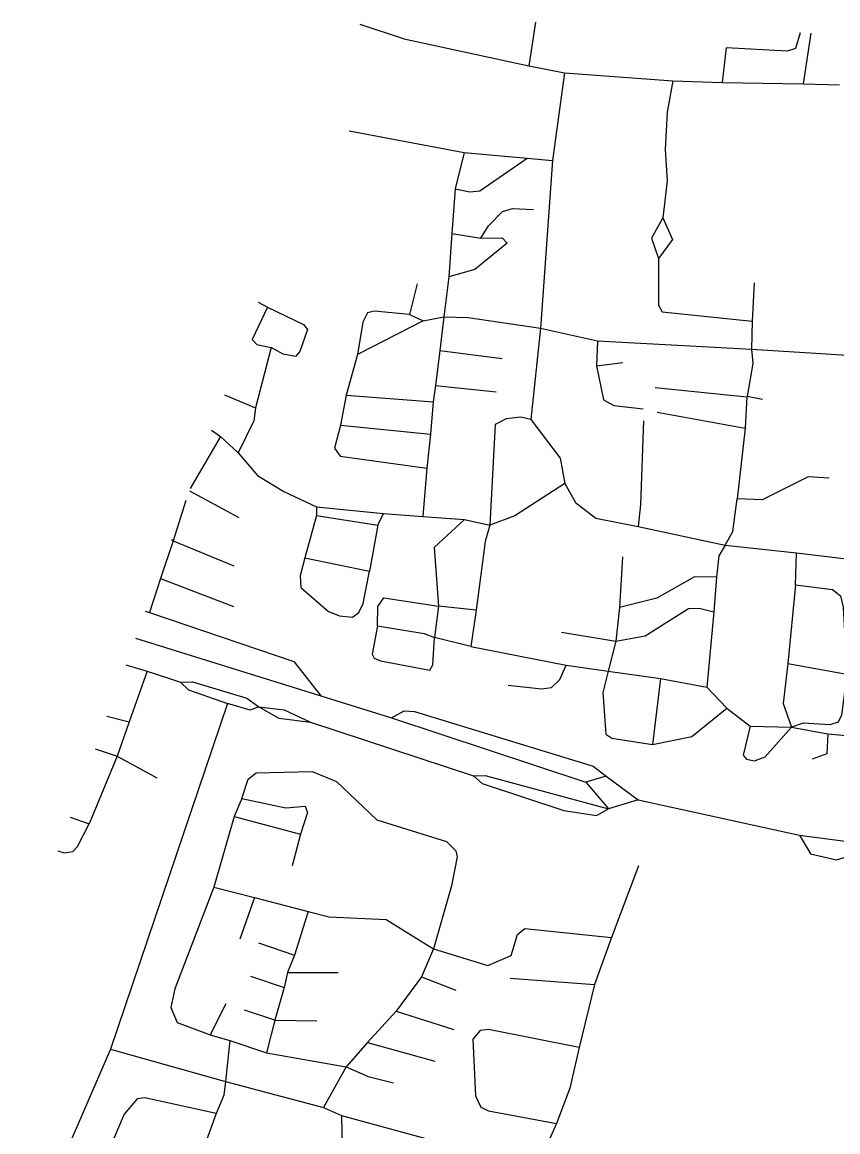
# Model space of a CAD drawing. Header units: inches. Extents: x 13511317 to 13515666, y 3660035 to 3665653.
# Drawn here: x 13512484 to 13513294, y 3664550 to 3665653 of the extents above; entities that cross this region are included whole.
import ezdxf

# ---------------------------------------------------------------- set-up
doc = ezdxf.new("R2010")
doc.units = ezdxf.units.IN
doc.header["$MEASUREMENT"] = 0

msp = doc.modelspace()

# ---------------------------------------------------------------- linework, layer by layer
for points in [[(13512819.4, 3665650.8), (13512863.3, 3665636), (13512987.2, 3665609.4)], [(13512993.9, 3665652.6), (13512987.2, 3665609.4)], [(13513256.8, 3665642.1), (13513252.3, 3665626.6), (13513243.7, 3665623.7), (13513183.4, 3665627.3)], [(13513267.3, 3665641.7), (13513259.6, 3665591.3)], [(13513183.4, 3665627.3), (13513179.3, 3665592.6)], [(13512987.2, 3665609.4), (13513022.8, 3665602.4)], [(13513022.8, 3665602.4), (13513010.6, 3665515.2)], [(13513022.8, 3665602.4), (13513130.2, 3665594.4)], [(13513130.2, 3665594.4), (13513124.8, 3665563.2), (13513122.6, 3665526.1), (13513124.6, 3665495.2), (13513120.3, 3665458.3)], [(13513130.2, 3665594.4), (13513179.3, 3665592.6)], [(13513179.3, 3665592.6), (13513259.6, 3665591.3)], [(13513259.6, 3665591.3), (13513295.8, 3665590.5)], [(13512808.7, 3665544.6), (13512923.1, 3665523.3)], [(13512923.1, 3665523.3), (13512914.1, 3665487)], [(13512923.1, 3665523.3), (13512985.6, 3665517.6)], [(13512914.1, 3665487), (13512928.6, 3665484.1), (13512938.5, 3665485), (13512985.6, 3665517.6)], [(13512985.6, 3665517.6), (13513010.6, 3665515.2)], [(13513010.6, 3665515.2), (13512998.9, 3665348.6)], [(13512914.1, 3665487), (13512910.7, 3665442.6)], [(13512939.5, 3665438.1), (13512947, 3665450.3), (13512960.9, 3665464.6), (13512971, 3665467.6), (13512991.7, 3665466.6)], [(13513120.3, 3665458.3), (13513109.2, 3665438), (13513116.2, 3665418)], [(13513120.3, 3665458.3), (13513129.8, 3665436.7), (13513116.2, 3665418)], [(13512910.7, 3665442.6), (13512907.7, 3665399.6)], [(13512939.5, 3665438.1), (13512960.6, 3665438.3), (13512965.8, 3665433.2), (13512933.6, 3665406.8), (13512907.7, 3665399.6)], [(13512910.7, 3665442.6), (13512939.5, 3665438.1)], [(13513116.2, 3665418), (13513116.1, 3665371.6), (13513119.7, 3665364.9), (13513209.1, 3665355.7)], [(13512876.2, 3665392.6), (13512868.7, 3665362.1)], [(13512907.7, 3665399.6), (13512902.7, 3665359.9)], [(13513211.2, 3665393.6), (13513209.1, 3665355.7)], [(13512727.6, 3665369.5), (13512712.2, 3665337.5), (13512717, 3665332.6), (13512731.2, 3665329.6)], [(13512718.4, 3665374.5), (13512727.6, 3665369.5)], [(13512727.6, 3665369.5), (13512763.2, 3665352.3), (13512767.2, 3665347.5), (13512759.7, 3665325.6), (13512755.5, 3665320.4), (13512743.2, 3665322.7), (13512731.2, 3665329.6)], [(13512868.7, 3665362.1), (13512833.6, 3665365.6), (13512826.9, 3665363.8), (13512822.4, 3665354.8), (13512817, 3665322.6)], [(13512868.7, 3665362.1), (13512882.2, 3665356.1)], [(13512882.2, 3665356.1), (13512902.7, 3665359.9)], [(13512902.7, 3665359.9), (13512898.7, 3665326.5)], [(13512902.7, 3665359.9), (13512927, 3665359.3), (13512998.9, 3665348.6)], [(13512882.2, 3665356.1), (13512817, 3665322.6)], [(13512998.9, 3665348.6), (13512989.2, 3665258)], [(13512998.9, 3665348.6), (13513055.5, 3665336.2)], [(13513209.1, 3665355.7), (13513208.4, 3665327.7)], [(13513055.5, 3665336.2), (13513054.5, 3665311.4)], [(13513055.5, 3665336.2), (13513208.4, 3665327.7)], [(13512731.2, 3665329.6), (13512715.5, 3665269.6)], [(13512898.7, 3665326.5), (13512894.4, 3665291.6)], [(13512898.7, 3665326.5), (13512960.7, 3665318.6)], [(13513208.4, 3665327.7), (13513209.6, 3665313.7), (13513204.2, 3665281.1)], [(13513208.4, 3665327.7), (13513361.7, 3665318.1)], [(13512817, 3665322.6), (13512805.8, 3665282.2)], [(13513054.5, 3665311.4), (13513080.7, 3665314.6)], [(13513054.5, 3665311.4), (13513061.3, 3665277.4), (13513071.7, 3665271.8), (13513100.7, 3665268.6)], [(13512894.4, 3665291.6), (13512892.3, 3665275.4)], [(13512894.4, 3665291.6), (13512954.7, 3665285.6)], [(13512684.8, 3665282.3), (13512715.5, 3665269.6)], [(13512805.8, 3665282.2), (13512800, 3665252.4)], [(13512805.8, 3665282.2), (13512892.3, 3665275.4)], [(13513112.7, 3665289.6), (13513203.7, 3665280.6)], [(13513203.7, 3665280.6), (13513202.1, 3665249.5)], [(13513204.2, 3665281.1), (13513203.7, 3665280.6)], [(13513204.2, 3665281.1), (13513219.2, 3665278.1)], [(13512715.5, 3665269.6), (13512713.9, 3665256.7), (13512698.3, 3665225)], [(13512892.3, 3665275.4), (13512889.4, 3665243.3)], [(13512989.2, 3665258), (13512979.2, 3665260.2), (13512964.8, 3665258.6), (13512953.8, 3665252.9), (13512948.5, 3665153)], [(13512989.2, 3665258), (13513018.3, 3665219.5), (13513023.1, 3665194.5)], [(13513114.7, 3665265.1), (13513202.1, 3665249.5)], [(13512672, 3665247.4), (13512680.9, 3665241)], [(13512800, 3665252.4), (13512794.2, 3665229.5), (13512799.8, 3665221.4), (13512886, 3665209.5)], [(13512800, 3665252.4), (13512889.4, 3665243.3)], [(13513101.2, 3665256.6), (13513098.1, 3665173.6), (13513095.9, 3665151.7)], [(13513202.1, 3665249.5), (13513194.3, 3665179.2)], [(13512680.9, 3665241), (13512650.8, 3665189.5)], [(13512680.9, 3665241), (13512698.3, 3665225)], [(13512889.4, 3665243.3), (13512886, 3665209.5)], [(13512698.3, 3665225), (13512717.8, 3665202.4), (13512743.8, 3665186.4), (13512776.2, 3665171.1)], [(13512886, 3665209.5), (13512881.8, 3665161.7)], [(13513023.1, 3665194.5), (13512973.2, 3665162.1), (13512948.5, 3665153)], [(13513023.1, 3665194.5), (13513033.7, 3665175.6), (13513053.7, 3665159.8), (13513095.9, 3665151.7)], [(13513285.7, 3665199.6), (13513264.8, 3665200.9), (13513219, 3665178.1), (13513194.3, 3665179.2)], [(13512650, 3665187.2), (13512699.2, 3665160.6)], [(13512646.5, 3665177.6), (13512633.7, 3665137.5)], [(13512776.2, 3665171.1), (13512776.2, 3665162.6)], [(13512776.2, 3665171.1), (13512842.7, 3665164.6)], [(13513182.2, 3665133), (13513189.9, 3665146.6), (13513194.3, 3665179.2)], [(13512776.2, 3665162.6), (13512764.6, 3665120.6)], [(13512776.2, 3665162.6), (13512837.2, 3665153.1)], [(13512837.2, 3665153.1), (13512842.7, 3665164.6)], [(13512842.7, 3665164.6), (13512881.8, 3665161.7)], [(13512881.8, 3665161.7), (13512923.3, 3665158.5)], [(13512923.3, 3665158.5), (13512893.1, 3665130.9), (13512897.4, 3665072.6)], [(13512923.3, 3665158.5), (13512948.5, 3665153)], [(13512837.2, 3665153.1), (13512828.9, 3665107.2)], [(13512948.5, 3665153), (13512943.7, 3665136.8), (13512935, 3665068.4)], [(13513095.9, 3665151.7), (13513182.2, 3665133)], [(13512633.7, 3665137.5), (13512621.4, 3665100.1)], [(13512633.7, 3665137.5), (13512632.1, 3665138.3)], [(13512633.7, 3665137.5), (13512694.2, 3665112.6)], [(13513182.2, 3665133), (13513176, 3665122.5), (13513173.5, 3665101.2)], [(13513182.2, 3665133), (13513253.2, 3665125.6)], [(13513252, 3665093.8), (13513253.2, 3665125.6)], [(13513253.2, 3665125.6), (13513344.2, 3665114.6)], [(13512764.6, 3665120.6), (13512760.1, 3665102.7), (13512760.8, 3665091), (13512788.1, 3665067.1), (13512799.1, 3665062.8), (13512812, 3665061.5), (13512818.4, 3665066.1), (13512822.6, 3665075), (13512828.9, 3665107.2)], [(13512764.6, 3665120.6), (13512828.9, 3665107.2)], [(13513080.2, 3665121.6), (13513077.2, 3665071.1)], [(13512621.4, 3665100.1), (13512610.3, 3665066.3)], [(13512621.4, 3665100.1), (13512693.7, 3665072.1)], [(13513173.5, 3665101.2), (13513151.8, 3665101.6), (13513114.5, 3665080.5), (13513077.2, 3665071.1)], [(13513173.5, 3665101.2), (13513171.1, 3665066.8)], [(13513252, 3665093.8), (13513244.5, 3665015.6)], [(13513252, 3665093.8), (13513288.9, 3665089), (13513296.8, 3665082.7), (13513299.5, 3665071.5), (13513303.2, 3665005)], [(13512836.7, 3665053), (13512837.3, 3665072.2), (13512843.1, 3665080.8), (13512897.4, 3665072.6)], [(13512897.4, 3665072.6), (13512893.6, 3665041.4)], [(13512935, 3665068.4), (13512897.4, 3665072.6)], [(13513077.2, 3665071.1), (13513073.7, 3665037.6)], [(13513073.7, 3665037.6), (13513102.7, 3665043.1), (13513145.9, 3665070.2), (13513156.6, 3665070.6), (13513171.1, 3665066.8)], [(13512606.2, 3665067.4), (13512610.3, 3665066.3)], [(13512610.3, 3665066.3), (13512753.8, 3665017.4), (13512780.5, 3664983.3)], [(13512935, 3665068.4), (13512929.6, 3665032.4)], [(13513171.1, 3665066.8), (13513164, 3664992.1)], [(13512836.7, 3665053), (13512831.5, 3665024.9), (13512833.5, 3665020.8), (13512839.7, 3665018.2), (13512888.7, 3665008.8), (13512891.8, 3665014.1), (13512893.6, 3665041.4)], [(13512836.7, 3665053), (13512883.1, 3665045.4), (13512893.6, 3665041.4)], [(13512596.5, 3665040.7), (13512780.5, 3664983.3)], [(13512929.6, 3665032.4), (13512893.6, 3665041.4)], [(13513019.7, 3665046.6), (13513073.7, 3665037.6)], [(13513073.7, 3665037.6), (13513066, 3665008)], [(13512929.6, 3665032.4), (13513024.4, 3665014)], [(13513244.5, 3665015.6), (13513239.8, 3664975.9), (13513248.2, 3664952.4)], [(13513244.5, 3665015.6), (13513303.2, 3665005)], [(13512586.8, 3665014.3), (13512608.1, 3665007.9)], [(13512608.1, 3665007.9), (13512590.3, 3664957.7)], [(13512608.1, 3665007.9), (13512641.2, 3664997.1)], [(13512966.7, 3664994.1), (13512999.7, 3664990.3), (13513009.7, 3664991.7), (13513018, 3664999.6), (13513024.4, 3665014)], [(13513024.4, 3665014), (13513066, 3665008)], [(13513066, 3665008), (13513060.7, 3664986.7), (13513063.7, 3664945.3), (13513069.7, 3664941.5), (13513110, 3664935.2)], [(13513066, 3665008), (13513118, 3665000.7)], [(13513303.2, 3665005), (13513297.7, 3664964.1), (13513294.4, 3664957.3), (13513286.3, 3664954.5), (13513259.6, 3664956.4), (13513248.2, 3664952.4)], [(13512641.2, 3664997.1), (13512653.2, 3664997.2), (13512707.1, 3664981.1), (13512719.1, 3664972.6)], [(13512641.2, 3664997.1), (13512649.1, 3664989.4), (13512688, 3664975.7)], [(13513118, 3665000.7), (13513110, 3664935.2)], [(13513118, 3665000.7), (13513164, 3664992.1)], [(13512780.5, 3664983.3), (13512850.7, 3664961.6)], [(13513164, 3664992.1), (13513183.9, 3664971.1)], [(13512688, 3664975.7), (13512571.5, 3664632.4)], [(13512719.1, 3664972.6), (13512710.2, 3664969.1), (13512688, 3664975.7)], [(13512719.1, 3664972.6), (13512738.8, 3664961.4), (13512770.2, 3664957.4)], [(13512719.1, 3664972.6), (13512744.1, 3664969.5), (13512770.2, 3664957.4)], [(13513110, 3664935.2), (13513149.1, 3664942.9), (13513183.9, 3664971.1)], [(13513183.9, 3664971.1), (13513207, 3664953.2)], [(13512568.1, 3664963.2), (13512590.3, 3664957.7)], [(13512850.7, 3664961.6), (13512863.5, 3664968.4), (13512873.5, 3664967.8), (13513051, 3664913.6), (13513064.2, 3664903.6)], [(13512850.7, 3664961.6), (13513043.7, 3664897.6)], [(13512590.3, 3664957.7), (13512578.3, 3664923.5)], [(13512770.2, 3664957.4), (13512932.2, 3664904.1)], [(13513207, 3664953.2), (13513200.2, 3664924.6), (13513203.4, 3664920.6), (13513211.5, 3664918.8), (13513222, 3664922.8), (13513248.2, 3664952.4)], [(13513207, 3664953.2), (13513248.2, 3664952.4)], [(13513248.2, 3664952.4), (13513284.3, 3664945.8)], [(13513284.3, 3664945.8), (13513283.2, 3664925.8), (13513268.7, 3664920.6)], [(13513284.3, 3664945.8), (13513320.4, 3664942.4)], [(13512556.3, 3664930.7), (13512578.3, 3664923.5)], [(13512578.3, 3664923.5), (13512550.4, 3664856.2)], [(13512578.3, 3664923.5), (13512617.7, 3664902.1)], [(13512702.1, 3664881.5), (13512708.4, 3664900.5), (13512716.3, 3664906.8), (13512772, 3664908.3), (13512796.2, 3664898.2), (13512836.3, 3664860.4), (13512905.3, 3664838.6), (13512914.8, 3664829.3), (13512916.1, 3664823.6), (13512910.4, 3664794.7), (13512892.5, 3664732.2)], [(13512932.2, 3664904.1), (13512943.7, 3664904.2), (13513066.2, 3664871.1)], [(13512932.2, 3664904.1), (13512940.7, 3664896.2), (13513022.1, 3664869.5), (13513054.6, 3664864.7), (13513066.2, 3664871.1)], [(13513064.2, 3664903.6), (13513043.7, 3664897.6)], [(13513043.7, 3664897.6), (13513066.2, 3664871.1)], [(13513064.2, 3664903.6), (13513095.7, 3664880.1)], [(13512702.1, 3664881.5), (13512694.4, 3664863.4)], [(13512702.1, 3664881.5), (13512745.7, 3664872.3), (13512765.1, 3664873.8), (13512767.3, 3664867.5), (13512760.3, 3664845.9)], [(13513095.7, 3664880.1), (13513066.2, 3664871.1)], [(13513095.7, 3664880.1), (13513256.2, 3664845.1)], [(13512531.5, 3664862.9), (13512550.4, 3664856.2)], [(13512694.4, 3664863.4), (13512674.4, 3664793.5)], [(13512694.4, 3664863.4), (13512760.3, 3664845.9)], [(13512519.2, 3664829.4), (13512525.4, 3664827.3), (13512534.1, 3664828.8), (13512538.8, 3664833.6), (13512550.4, 3664856.2)], [(13512760.3, 3664845.9), (13512752.2, 3664814.6)], [(13513256.2, 3664845.1), (13513267, 3664826.6), (13513293, 3664820.4), (13513304.8, 3664824), (13513309.2, 3664838.1)], [(13513256.2, 3664845.1), (13513309.2, 3664838.1)], [(13513096.2, 3664814.6), (13513069.5, 3664743.2)], [(13512674.4, 3664793.5), (13512635.4, 3664692.5), (13512631.4, 3664673.8), (13512637.9, 3664658.9), (13512670.7, 3664646.8)], [(13512674.4, 3664793.5), (13512714.7, 3664783.2)], [(13512714.7, 3664783.2), (13512700.2, 3664741.6)], [(13512714.7, 3664783.2), (13512768, 3664769.3)], [(13512768, 3664769.3), (13512754.5, 3664725.9)], [(13512768, 3664769.3), (13512788.7, 3664763.9), (13512845.5, 3664761.3), (13512892.5, 3664732.2)], [(13512892.5, 3664732.2), (13512946.6, 3664715.4), (13512969.7, 3664725.6), (13512976.1, 3664746.4), (13512983.2, 3664752.3), (13513069.5, 3664743.2)], [(13513069.5, 3664743.2), (13513052.6, 3664696.8)], [(13512718.7, 3664738.1), (13512754.5, 3664725.9)], [(13512892.5, 3664732.2), (13512880.7, 3664704.2)], [(13512754.5, 3664725.9), (13512747.3, 3664708.7)], [(13512747.3, 3664708.7), (13512744.2, 3664693.7)], [(13512747.3, 3664708.7), (13512797.7, 3664708.6)], [(13512710.7, 3664705.1), (13512744.2, 3664693.7)], [(13512880.7, 3664704.2), (13512855.5, 3664670.1)], [(13512880.7, 3664704.2), (13512914.7, 3664691.1)], [(13512968.7, 3664703.1), (13513052.6, 3664696.8)], [(13513052.6, 3664696.8), (13513037.3, 3664634.1)], [(13512744.2, 3664693.7), (13512735, 3664661.1)], [(13512686.2, 3664677.6), (13512670.7, 3664646.8)], [(13512735, 3664661.1), (13512704.7, 3664671.1)], [(13512826.9, 3664639.1), (13512855.5, 3664670.1)], [(13512855.5, 3664670.1), (13512912.7, 3664652.1)], [(13512735, 3664661.1), (13512726.5, 3664628.8)], [(13512735, 3664661.1), (13512776.7, 3664660.6)], [(13513037.3, 3664634.1), (13512947.2, 3664651.8), (13512939, 3664651.1), (13512931.5, 3664642.4), (13512934.3, 3664586.2), (13512939.6, 3664574.7), (13512947.1, 3664571.3), (13513014.7, 3664558.5)], [(13512670.7, 3664646.8), (13512690, 3664641.1)], [(13512690, 3664641.1), (13512685.8, 3664600.2)], [(13512690, 3664641.1), (13512726.5, 3664628.8)], [(13512571.5, 3664632.4), (13512483.9, 3664429.9)], [(13512571.5, 3664632.4), (13512685.8, 3664600.2)], [(13512726.5, 3664628.8), (13512805.6, 3664614.9)], [(13512826.9, 3664639.1), (13512805.6, 3664614.9)], [(13512826.9, 3664639.1), (13512893.7, 3664620.6)], [(13513037.3, 3664634.1), (13513028, 3664593.7), (13513014.7, 3664558.5)], [(13512805.6, 3664614.9), (13512783.2, 3664574.6)], [(13512805.6, 3664614.9), (13512827.7, 3664605.3), (13512852.7, 3664599.1)], [(13512685.8, 3664600.2), (13512684.3, 3664586.8), (13512676.7, 3664568.5)], [(13512685.8, 3664600.2), (13512783.2, 3664574.6)], [(13512676.7, 3664568.5), (13512605.6, 3664584), (13512598.1, 3664583.1), (13512585.1, 3664567.7), (13512554, 3664494.6)], [(13512783.2, 3664574.6), (13512801.2, 3664566.6)], [(13512676.7, 3664568.5), (13512663.9, 3664533.7), (13512628.7, 3664475.5)], [(13512801.2, 3664566.6), (13512802, 3664516.3)], [(13512801.2, 3664566.6), (13512999, 3664512.5)], [(13513014.7, 3664558.5), (13513004.9, 3664536.5), (13512999, 3664512.5)]]:
    msp.add_lwpolyline(points)

doc.saveas('drawing.dxf')
